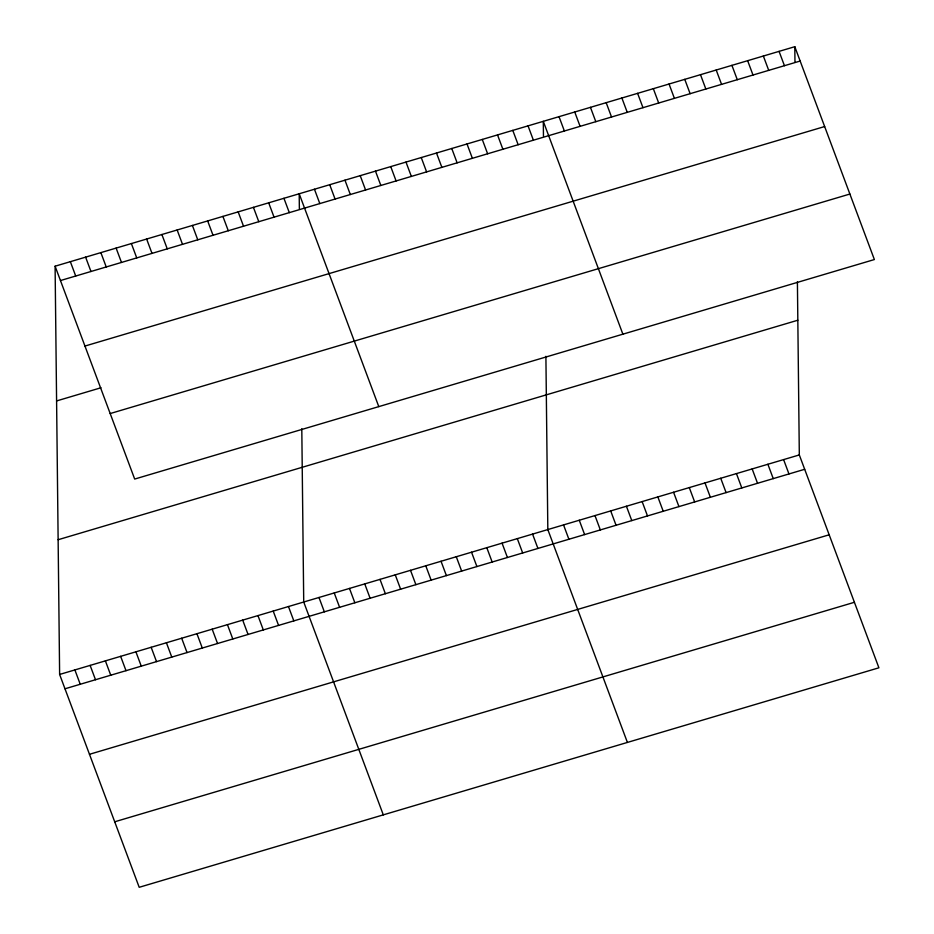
<?xml version="1.0" encoding="UTF-8"?>
<svg xmlns="http://www.w3.org/2000/svg" width="934" height="934" viewBox="0 0 934 934"><rect width="100%" height="100%" fill="white"/><g stroke="black" fill="none" stroke-linecap="round" stroke-linejoin="round"><path stroke-width="1.4" d="M55.094 266.202L794.799 46.7L874.376 259.547L134.683 479.06L55.094 266.202L59.624 674.453L139.201 887.3L878.906 667.798L799.317 454.94L797.403 281.671M60.453 280.55L800.158 61.037M84.947 346.059L824.652 126.545M56.589 400.931L100.977 387.762M110.189 413.552L849.882 194.038M58.13 539.724L797.823 320.222M59.624 674.453L799.317 454.94M64.983 688.79L804.688 469.288M89.477 754.298L829.17 534.797M114.707 821.792L854.412 602.29M779.073 51.37L784.443 65.707M763.358 56.028L768.717 70.365M747.644 60.698L753.002 75.035M731.917 65.357L737.288 79.694M716.203 70.027L721.562 84.364M700.488 74.685L705.847 89.022M684.762 79.355L690.133 93.692M669.048 84.013L674.406 98.362M653.333 88.683L658.692 103.02M783.603 459.61L788.961 473.947M637.607 93.342L642.977 107.69M767.888 464.268L773.247 478.617M621.892 98.012L627.251 112.349M752.162 468.938L757.532 483.275M606.178 102.67L611.536 117.019M736.447 473.596L741.806 487.945M590.451 107.34L595.81 121.677M720.733 478.266L726.092 492.603M574.737 111.998L580.096 126.347M705.007 482.936L710.377 497.273M559.022 116.668L564.381 131.005M689.292 487.595L694.651 501.932M622.885 334.185L543.296 121.327L543.46 136.306M673.577 492.265L678.936 506.602M528.037 125.856L533.407 140.205M657.851 496.923L663.222 511.26M512.789 130.386L518.148 144.723M642.137 501.593L647.495 515.93M497.53 134.916L502.889 149.253M626.422 506.251L631.781 520.588M482.271 139.446L487.63 153.783M610.696 510.921L616.055 525.258M467.012 143.964L472.382 158.313M594.981 515.58L600.34 529.928M451.764 148.494L457.123 162.831M579.267 520.25L584.626 534.587M436.505 153.024L441.864 167.361M563.541 524.908L568.899 539.257M421.246 157.554L426.604 171.891M627.403 742.425L547.826 529.578L545.9 356.298M405.986 162.072L411.357 176.421M532.567 534.108L537.926 548.445M390.739 166.602L396.098 180.951M517.308 538.626L522.678 552.975M375.48 171.132L380.838 185.469M502.06 543.156L507.419 557.493M360.22 175.662L365.579 189.999M486.801 547.686L492.16 562.023M344.961 180.192L350.332 194.529M471.542 552.216L476.9 566.553M329.714 184.71L335.072 199.059M456.282 556.734L461.653 571.083M314.454 189.24L319.813 203.577M441.035 561.264L446.394 575.613M378.784 406.617L299.195 193.77L299.359 208.737M425.776 565.794L431.134 580.131M283.936 198.3L289.307 212.637M410.516 570.324L415.875 584.661M268.688 202.818L274.047 217.167M395.257 574.854L400.628 589.191M253.429 207.348L258.788 221.697M380.01 579.372L385.368 593.72M238.17 211.878L243.529 226.215M364.75 583.902L370.109 598.239M222.911 216.408L228.281 230.745M349.491 588.432L354.85 602.769M207.663 220.938L213.022 235.275M334.232 592.962L339.602 607.298M192.404 225.456L197.763 239.804M318.984 597.48L324.343 611.828M177.145 229.986L182.504 244.323M383.302 814.868L303.725 602.01L301.799 428.741M161.886 234.516L167.256 248.853M288.466 606.54L293.825 620.876M146.638 239.046L151.997 253.383M273.207 611.069L278.577 625.406M131.379 243.564L136.738 257.912M257.959 615.599L263.318 629.936M116.12 248.094L121.478 262.442M242.7 620.118L248.059 634.466M100.86 252.624L106.231 266.961M227.441 624.648L232.799 638.984M85.613 257.154L90.972 271.49M212.181 629.177L217.552 643.514M70.354 261.683L75.712 276.02M196.934 633.707L202.293 648.044M181.675 638.226L187.033 652.574M166.415 642.755L171.774 657.104M151.156 647.285L156.527 661.622M135.909 651.815L141.267 666.152M120.649 656.345L126.008 670.682M105.39 660.863L110.749 675.212M90.131 665.393L95.501 679.73M74.883 669.923L80.242 684.26M794.799 46.7L794.962 61.667"/></g></svg>
